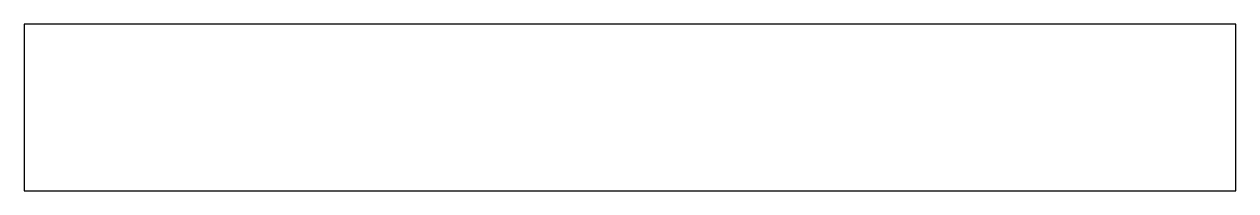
# Model space of a CAD drawing. Extents: x 0 to 29, y 0 to 4.
import ezdxf

# ---------------------------------------------------------------- set-up
doc = ezdxf.new("R2010")
doc.units = 0
doc.layers.add('PartCut', color=1, linetype='CONTINUOUS')

msp = doc.modelspace()

# ---------------------------------------------------------------- linework, layer by layer
at = {"layer": 'PartCut'}
msp.add_lwpolyline([(0, 0), (29, 0), (29, 4), (0, 4)], close=True, dxfattribs=at)

doc.saveas('drawing.dxf')
